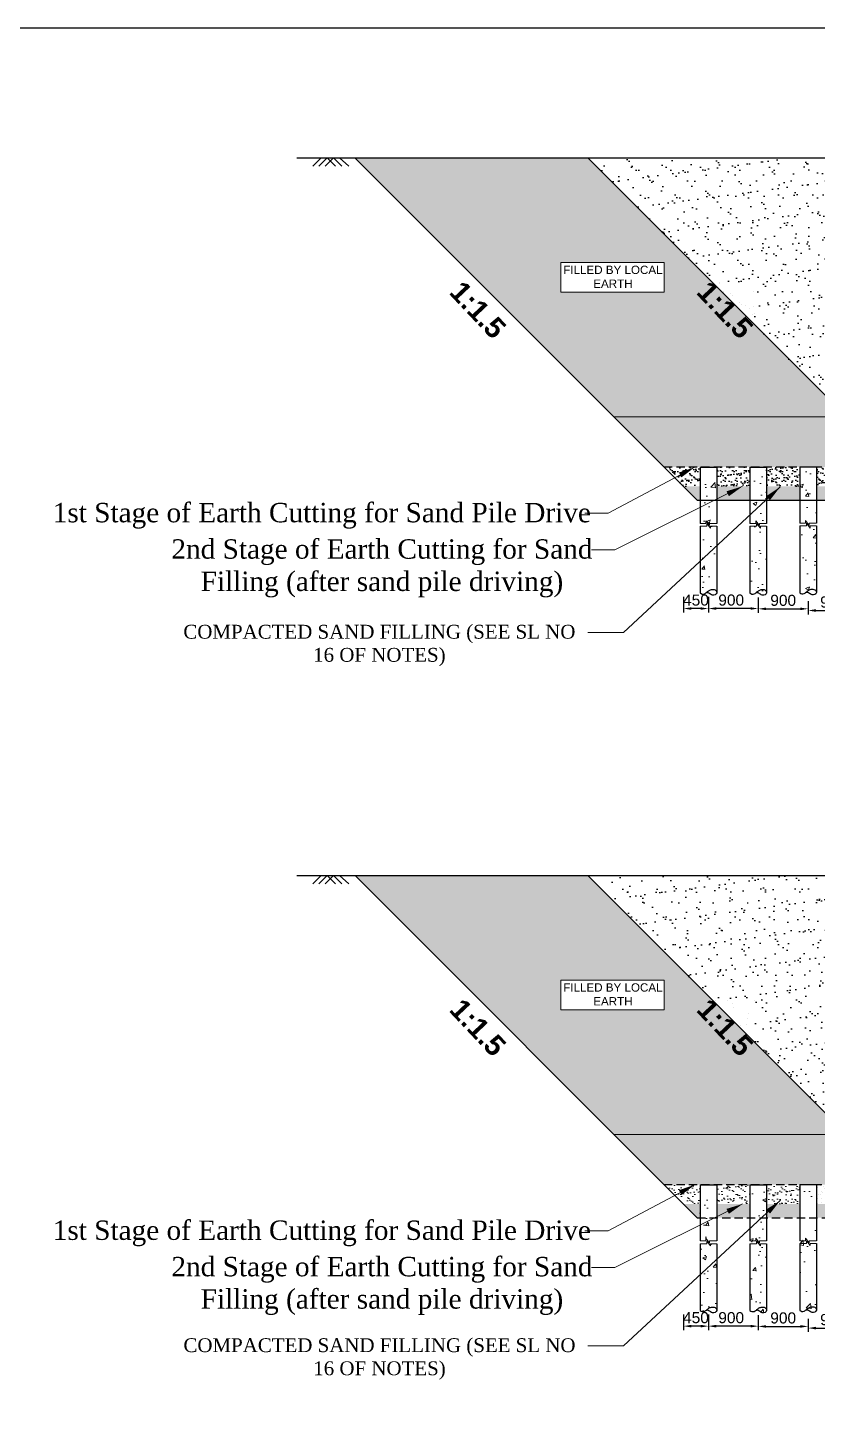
# Model space of a CAD drawing. Extents: x -426260 to 2055400, y -4304674 to -305611.
# Drawn here: x 1033848 to 1048104, y -1926167 to -1901055 of the extents above; entities that cross this region are included whole.
import ezdxf

# ---------------------------------------------------------------- set-up
doc = ezdxf.new("R2010")
doc.units = 0
doc.header["$LTSCALE"] = 300
doc.header["$MEASUREMENT"] = 0
doc.header["$PDMODE"] = 3
doc.linetypes.add('DASHED', pattern=[0.75, 0.5, -0.25])
doc.layers.get('DEFPOINTS').update_dxf_attribs({"linetype": 'CONTINUOUS'})
doc.layers.add('Dim', color=7, linetype='CONTINUOUS', lineweight=9)
doc.layers.add('HATCH', color=252, linetype='CONTINUOUS', lineweight=5)
for name, color, linetype in [('LINE', 7, 'CONTINUOUS'), ('P1', 7, 'CONTINUOUS'), ('TEXT', 10, 'CONTINUOUS')]:
    doc.layers.add(name, color=color, linetype=linetype)
doc.styles.add('Arial', font='arial.ttf')
doc.styles.add('BIG', font='ROMANT.SHX')
doc.styles.add('dimText', font='ARIALN.TTF')
doc.dimstyles.new('dim_230', dxfattribs={"dimtxt": 460, "dimasz": 460, "dimexe": 230, "dimexo": 100, "dimgap": 100, "dimtad": 1, "dimdec": 0, "dimzin": 0, "dimdsep": 46, "dimtxsty": 'dimText', "dimcen": 0.09, "dimclrd": 256, "dimclre": 256, "dimclrt": 7, "dimadec": 0, "dimazin": 0, "dimtfac": 1, "dimtdec": 0, "dimtofl": 0, "dimtmove": 0, "dimatfit": 3, "dimfxl": 1, "dimtolj": 1, "dimtzin": 0, "dimlwd": -1, "dimlwe": -1, "dimarcsym": 0})
doc.dimstyles.new('dim_70', dxfattribs={"dimtxt": 140, "dimasz": 140, "dimexe": 70, "dimexo": 40, "dimgap": 50, "dimtad": 1, "dimdec": 0, "dimzin": 0, "dimdsep": 46, "dimtxsty": 'Arial', "dimcen": 0.09, "dimclrd": 5, "dimclre": 5, "dimclrt": 7, "dimadec": 0, "dimazin": 0, "dimtfac": 1, "dimtdec": 0, "dimtmove": 0, "dimatfit": 3, "dimfxl": 1, "dimtolj": 1, "dimtzin": 0, "dimarcsym": 0})
pattern_1 = [(37.5, (-16845.33, -437238.2), (-12.59867, 385.364754), [0, -304, 0, -340, 0, -325]), (7.5, (-16845.33, -437238.2), (353.95534, 564.42921), [0, -164, 0, -274, 0, -105]), (327.5, (-17091.33, -437238.2), (622.82837, 1.13181), [0, -100, 0, -360, 0, -470]), (317.5, (-17091.33, -437238.2), (601.22532, 175.53511), [0, -50, 0, -236, 0, -270])]
pattern_2 = [(37.5, (-16845.33, -437238.19), (-5.039469, 154.1459015), [0, -121.6, 0, -136, 0, -130]), (7.5, (-16845.33, -437238.19), (141.582136, 225.771685), [0, -65.6, 0, -109.6, 0, -42]), (327.5, (-16943.73, -437238.19), (249.131349, 0.452724), [0, -40, 0, -144, 0, -188]), (317.5, (-16943.73, -437238.19), (240.490128, 70.214045), [0, -20, 0, -94.4, 0, -108])]
pattern_3 = [(37.5, (-56110.23, -431458.76), (-4.409535, 134.877664), [0, -106.4, 0, -119, 0, -113.75]), (7.5, (-56110.23, -431458.76), (123.88437, 197.550225), [0, -57.4, 0, -95.9, 0, -36.75]), (327.5, (-56196.33, -431458.76), (217.98993, 0.396134), [0, -35, 0, -126, 0, -164.5]), (317.5, (-56196.33, -431458.76), (210.428862, 61.43729), [0, -17.5, 0, -82.6, 0, -94.5])]

# ---------------------------------------------------------------- blocks, each defined once
blk = doc.blocks.new('*D99')
at = {"layer": 'DEFPOINTS', "color": 0, "ltscale": 50, "transparency": 16777216}
for p in [(1046140, -1911284), (1047040, -1911296), (1046140, -1911536)]:
    blk.add_point(p, dxfattribs=at)
at = {"layer": 'HATCH', "color": 5, "lineweight": -2, "ltscale": 50, "transparency": 16777216}
for p, q in [((1046140, -1911324), (1046140, -1911606)), ((1046900, -1911536), (1046280, -1911536)), ((1047040, -1911336), (1047040, -1911606))]:
    blk.add_line(p, q, dxfattribs=at)
at = {"layer": 'HATCH', "color": 5, "ltscale": 50, "transparency": 16777216}
for points in [[(1046280, -1911513), (1046280, -1911559), (1046140, -1911536)], [(1046900, -1911513), (1046900, -1911559), (1047040, -1911536)]]:
    blk.add_solid(points, dxfattribs=at)
at = {"layer": 'HATCH', "color": 7, "ltscale": 50, "transparency": 16777216, "insert": (1046551, -1911384), "char_height": 200, "attachment_point": 5, "style": 'Arial'}
blk.add_mtext('\\A1;900', dxfattribs=at)
blk = doc.blocks.new('RT')
at = {"layer": 'Dim', "ltscale": 50}
h = blk.add_hatch(dxfattribs=at)
h.set_pattern_fill('AR-CONC', color=8, scale=100, style=0)
h.set_pattern_definition([(50, (-3013919.5, 641592.65), (717.26018, -62.75213), [75, -825]), (355, (-3013919.5, 641592.65), (-138.75133, 752.19213), [60, -660]), (100.4514, (-3013859.75, 641587.4), (578.50938, 689.43954), [63.74019, -701.14211]), (46.1842, (-3013919.5, 641792.65), (1067.24105, -165.51901), [112.5, -1237.5]), (96.6356, (-3013830.6, 641778.9), (934.6627, 974.11787), [95.6103, -1051.713]), (351.1842, (-3013919.5, 641792.7), (934.66195, 974.1186), [90, -990]), (21, (-3013819.5, 641742.65), (596.90705, -402.61889), [75, -825]), (326, (-3013819.5, 641742.65), (243.31533, 725.15005), [60, -660]), (71.4514, (-3013769.8, 641709.1), (840.22263, 322.5305), [63.74019, -701.14211]), (37.5, (-3013919.52, 641592.65), (12.159855, 332.893854), [0, -652, 0, -670, 0, -662.5]), (7.5, (-3013919.52, 641592.65), (263.069537, 394.41171), [0, -382, 0, -637, 0, -252.5]), (327.5, (-3014142.52, 641592.65), (533.822436, -22.554872), [0, -250, 0, -780, 0, -1035]), (317.5, (-3014242.52, 641592.65), (583.18617, 100.10498), [0, -325, 0, -518, 0, -735])])
h.paths.add_polyline_path([(150, -2269), (138, -2291), (119, -2305), (97, -2311), (74, -2310), (52, -2302), (33, -2290), (15, -2276), (-6, -2267), (-29, -2266), (-52, -2273), (-64, -2281), (-86, -2289), (-109, -2290), (-130, -2283), (-150, -2271), (-150, 0), (150, 0)])
for points in [[(-150, -1014), (-44, -1014), (-44, -966), (22, -1055), (22, -1014), (150, -1014)], [(-150, -1063), (-29, -1063), (-29, -1015), (38, -1103), (38, -1063), (150, -1063)]]:
    blk.add_lwpolyline(points, dxfattribs=at)
at = {"layer": 'P1', "ltscale": 50}
for points in [[(-150, 0), (-150, -1014)], [(-150, 0), (150, 0)], [(150, 0), (150, -1014)], [(-150, -1063), (-150, -2271)], [(150, -1063), (150, -2253)]]:
    blk.add_lwpolyline(points, dxfattribs=at)
blk.add_spline([(-150, -2271), (-115, -2289), (-72, -2284), (-23, -2252), (15, -2223), (67, -2207), (106, -2210), (132, -2224), (144, -2239), (150, -2253), (150, -2266), (123, -2303), (73, -2309), (38, -2293), (10, -2273), (-18, -2265), (-51, -2273)], degree=3, dxfattribs=at)
blk = doc.blocks.new('PILE.5')
at = {"layer": 'HATCH', "color": 5}
blk.add_blockref('RT', (0, 0), dxfattribs=at)
blk = doc.blocks.new('*D102')
at = {"layer": 'DEFPOINTS', "color": 0, "ltscale": 50, "transparency": 16777216}
for p in [(1047940, -1911401), (1048840, -1911394), (1048840, -1911571)]:
    blk.add_point(p, dxfattribs=at)
at = {"layer": 'HATCH', "color": 5, "lineweight": -2, "ltscale": 50, "transparency": 16777216}
for p, q in [((1047940, -1911441), (1047940, -1911641)), ((1048840, -1911434), (1048840, -1911641)), ((1048080, -1911571), (1048700, -1911571))]:
    blk.add_line(p, q, dxfattribs=at)
at = {"layer": 'HATCH', "color": 5, "ltscale": 50, "transparency": 16777216}
for points in [[(1048080, -1911548), (1048080, -1911595), (1047940, -1911571)], [(1048700, -1911548), (1048700, -1911595), (1048840, -1911571)]]:
    blk.add_solid(points, dxfattribs=at)
at = {"layer": 'HATCH', "color": 7, "ltscale": 50, "transparency": 16777216, "insert": (1048390, -1911419), "char_height": 200, "attachment_point": 5, "style": 'Arial'}
blk.add_mtext('\\A1;900', dxfattribs=at)
blk = doc.blocks.new('*D103')
at = {"layer": 'DEFPOINTS', "color": 0, "ltscale": 50, "transparency": 16777216}
for p in [(1047040, -1911371), (1047940, -1911364), (1047940, -1911541)]:
    blk.add_point(p, dxfattribs=at)
at = {"layer": 'HATCH', "color": 5, "lineweight": -2, "ltscale": 50, "transparency": 16777216}
for p, q in [((1047040, -1911411), (1047040, -1911611)), ((1047180, -1911541), (1047800, -1911541)), ((1047940, -1911404), (1047940, -1911611))]:
    blk.add_line(p, q, dxfattribs=at)
at = {"layer": 'HATCH', "color": 5, "ltscale": 50, "transparency": 16777216}
for points in [[(1047180, -1911518), (1047180, -1911565), (1047040, -1911541)], [(1047800, -1911518), (1047800, -1911565), (1047940, -1911541)]]:
    blk.add_solid(points, dxfattribs=at)
at = {"layer": 'HATCH', "color": 7, "ltscale": 50, "transparency": 16777216, "insert": (1047490, -1911389), "char_height": 200, "attachment_point": 5, "style": 'Arial'}
blk.add_mtext('\\A1;900', dxfattribs=at)
blk = doc.blocks.new('*D110')
at = {"layer": 'DEFPOINTS', "color": 0, "ltscale": 50, "transparency": 16777216}
for p in [(1045690, -1911284), (1046140, -1911296), (1045690, -1911536)]:
    blk.add_point(p, dxfattribs=at)
at = {"layer": 'HATCH', "color": 5, "lineweight": -2, "ltscale": 50, "transparency": 16777216}
for p, q in [((1045690, -1911324), (1045690, -1911606)), ((1046000, -1911536), (1045830, -1911536)), ((1046140, -1911336), (1046140, -1911606))]:
    blk.add_line(p, q, dxfattribs=at)
at = {"layer": 'HATCH', "color": 5, "ltscale": 50, "transparency": 16777216}
for points in [[(1045830, -1911513), (1045830, -1911559), (1045690, -1911536)], [(1046000, -1911513), (1046000, -1911559), (1046140, -1911536)]]:
    blk.add_solid(points, dxfattribs=at)
at = {"layer": 'HATCH', "color": 7, "ltscale": 50, "transparency": 16777216, "insert": (1045915, -1911384), "char_height": 200, "attachment_point": 5, "style": 'Arial'}
blk.add_mtext('\\A1;450', dxfattribs=at)
blk = doc.blocks.new('*D128')
at = {"layer": 'DEFPOINTS', "color": 0, "ltscale": 50, "transparency": 16777216}
for p in [(1046140, -1924236), (1047040, -1924249), (1046140, -1924488)]:
    blk.add_point(p, dxfattribs=at)
at = {"layer": 'HATCH', "color": 5, "lineweight": -2, "ltscale": 50, "transparency": 16777216}
for p, q in [((1046140, -1924276), (1046140, -1924558)), ((1047040, -1924289), (1047040, -1924558)), ((1046900, -1924488), (1046280, -1924488))]:
    blk.add_line(p, q, dxfattribs=at)
at = {"layer": 'HATCH', "color": 5, "ltscale": 50, "transparency": 16777216}
for points in [[(1046280, -1924465), (1046280, -1924512), (1046140, -1924488)], [(1046900, -1924465), (1046900, -1924512), (1047040, -1924488)]]:
    blk.add_solid(points, dxfattribs=at)
at = {"layer": 'HATCH', "color": 7, "ltscale": 50, "transparency": 16777216, "insert": (1046551, -1924336), "char_height": 200, "attachment_point": 5, "style": 'Arial'}
blk.add_mtext('\\A1;900', dxfattribs=at)
blk = doc.blocks.new('*D131')
at = {"layer": 'DEFPOINTS', "color": 0, "ltscale": 50, "transparency": 16777216}
for p in [(1047940, -1924354), (1048840, -1924347), (1048840, -1924523)]:
    blk.add_point(p, dxfattribs=at)
at = {"layer": 'HATCH', "color": 5, "lineweight": -2, "ltscale": 50, "transparency": 16777216}
for p, q in [((1047940, -1924394), (1047940, -1924593)), ((1048080, -1924523), (1048700, -1924523)), ((1048840, -1924387), (1048840, -1924593))]:
    blk.add_line(p, q, dxfattribs=at)
at = {"layer": 'HATCH', "color": 5, "ltscale": 50, "transparency": 16777216}
for points in [[(1048080, -1924500), (1048080, -1924547), (1047940, -1924523)], [(1048700, -1924500), (1048700, -1924547), (1048840, -1924523)]]:
    blk.add_solid(points, dxfattribs=at)
at = {"layer": 'HATCH', "color": 7, "ltscale": 50, "transparency": 16777216, "insert": (1048390, -1924371), "char_height": 200, "attachment_point": 5, "style": 'Arial'}
blk.add_mtext('\\A1;900', dxfattribs=at)
blk = doc.blocks.new('*D132')
at = {"layer": 'DEFPOINTS', "color": 0, "ltscale": 50, "transparency": 16777216}
for p in [(1047040, -1924324), (1047940, -1924317), (1047940, -1924493)]:
    blk.add_point(p, dxfattribs=at)
at = {"layer": 'HATCH', "color": 5, "lineweight": -2, "ltscale": 50, "transparency": 16777216}
for p, q in [((1047040, -1924364), (1047040, -1924563)), ((1047940, -1924357), (1047940, -1924563)), ((1047180, -1924493), (1047800, -1924493))]:
    blk.add_line(p, q, dxfattribs=at)
at = {"layer": 'HATCH', "color": 5, "ltscale": 50, "transparency": 16777216}
for points in [[(1047180, -1924470), (1047180, -1924517), (1047040, -1924493)], [(1047800, -1924470), (1047800, -1924517), (1047940, -1924493)]]:
    blk.add_solid(points, dxfattribs=at)
at = {"layer": 'HATCH', "color": 7, "ltscale": 50, "transparency": 16777216, "insert": (1047490, -1924341), "char_height": 200, "attachment_point": 5, "style": 'Arial'}
blk.add_mtext('\\A1;900', dxfattribs=at)
blk = doc.blocks.new('*D140')
at = {"layer": 'DEFPOINTS', "color": 0, "ltscale": 50, "transparency": 16777216}
for p in [(1045690, -1924236), (1046140, -1924249), (1045690, -1924488)]:
    blk.add_point(p, dxfattribs=at)
at = {"layer": 'HATCH', "color": 5, "lineweight": -2, "ltscale": 50, "transparency": 16777216}
for p, q in [((1045690, -1924276), (1045690, -1924558)), ((1046140, -1924289), (1046140, -1924558)), ((1046000, -1924488), (1045830, -1924488))]:
    blk.add_line(p, q, dxfattribs=at)
at = {"layer": 'HATCH', "color": 5, "ltscale": 50, "transparency": 16777216}
for points in [[(1045830, -1924465), (1045830, -1924512), (1045690, -1924488)], [(1046000, -1924465), (1046000, -1924512), (1046140, -1924488)]]:
    blk.add_solid(points, dxfattribs=at)
at = {"layer": 'HATCH', "color": 7, "ltscale": 50, "transparency": 16777216, "insert": (1045915, -1924336), "char_height": 200, "attachment_point": 5, "style": 'Arial'}
blk.add_mtext('\\A1;450', dxfattribs=at)

msp = doc.modelspace()

# ---------------------------------------------------------------- hatches: boundary and pattern name
at = {"layer": 'LINE', "lineweight": 9, "ltscale": 50}
h = msp.add_hatch(dxfattribs=at)
h.set_pattern_fill('AR-SAND', color=0, scale=80, style=0)
h.set_pattern_definition(pattern_2)
h.paths.add_polyline_path([(1043961.6, -1903403.5), (1039759.1, -1903403.5), (1044434.1, -1908078.5), (1048636.6, -1908078.5)])
h.paths.add_polyline_path([(1045341.2, -1905826.1), (1043473.5, -1905826.1), (1043473.5, -1905291.8), (1045341.2, -1905291.8)], flags=16)
h.paths.add_polyline_path([(1043475.6, -1905831), (1045344.1, -1905831), (1045344.1, -1905271.9), (1043475.6, -1905271.9)], flags=24)
at = {"layer": 'LINE', "ltscale": 50}
h = msp.add_hatch(dxfattribs=at)
h.set_pattern_fill('AR-SAND', color=4, scale=200, style=0)
h.set_pattern_definition(pattern_1)
h.paths.add_polyline_path([(1049136.6, -1903403.5), (1043961.6, -1903403.5), (1048637.5, -1908079.5), (1048936.6, -1908079.5), (1048936.6, -1907503.5)])
at = {"layer": 'LINE', "lineweight": 9, "ltscale": 50}
h = msp.add_hatch(dxfattribs=at)
h.set_pattern_fill('AR-SAND', color=0, scale=80, style=0)
h.set_pattern_definition(pattern_2)
h.paths.add_polyline_path([(1048574.9, -1908377.3), (1048999.5, -1908377.3), (1048999.5, -1908068.2), (1048574.9, -1908068.2)], flags=9)
h.paths.add_polyline_path([(1054069.1, -1908375.8), (1054493.7, -1908375.8), (1054493.7, -1908066.7), (1054069.1, -1908066.7)], flags=9)
h.paths.add_polyline_path([(1052387.5, -1908902.3), (1054678.7, -1908902.3), (1054678.7, -1908413.5), (1052387.5, -1908413.5)], flags=24)
h.paths.add_polyline_path([(1048371.2, -1908811.3), (1052418.9, -1908811.3), (1052418.9, -1908490.5), (1048371.2, -1908490.5)], flags=24)
h.paths.add_polyline_path([(1056839.5, -1908980.3), (1057313.2, -1908506.6), (1057311.6, -1908078.5), (1044434.1, -1908078.5), (1045335.8, -1908980.3)])
at = {"layer": 'LINE'}
h = msp.add_hatch(dxfattribs=at)
h.set_pattern_fill('AR-SAND', color=256, scale=70, style=0)
h.set_pattern_definition(pattern_3)
h.paths.add_polyline_path([(1045989.6, -1908984.9), (1046289.6, -1908984.9), (1046289.6, -1909330.1), (1046889.6, -1909330.1), (1046889.6, -1908984.9), (1047189.6, -1908984.9), (1047189.6, -1909330.1), (1047789.6, -1909330.1), (1047789.6, -1908980.3), (1045335.8, -1908980.3), (1045685.6, -1909330.1), (1045989.6, -1909330.1)])
h = msp.add_hatch(dxfattribs=at)
h.set_pattern_fill('AR-SAND', color=256, scale=70, style=0)
h.set_pattern_definition([(37.5, (-18848.5, -432611.6), (-4.409535, 134.877664), [0, -106.4, 0, -119, 0, -113.75]), (7.5, (-18848.5, -432611.6), (123.88437, 197.550225), [0, -57.4, 0, -95.9, 0, -36.75]), (327.5, (-18934.6, -432611.6), (217.98993, 0.396134), [0, -35, 0, -126, 0, -164.5]), (317.5, (-18934.6, -432611.6), (210.428862, 61.43729), [0, -17.5, 0, -82.6, 0, -94.5])])
h.paths.add_polyline_path([(1056489.6, -1909330.1), (1056189.6, -1909330.1), (1056189.6, -1909580.3), (1056239.5, -1909580.3)])
h.paths.add_polyline_path([(1055889.6, -1909330.1), (1055289.6, -1909330.1), (1055289.6, -1909580.3), (1055889.6, -1909580.3)])
h.paths.add_polyline_path([(1054989.6, -1909330.1), (1054389.6, -1909330.1), (1054389.6, -1909580.3), (1054989.6, -1909580.3)])
h.paths.add_polyline_path([(1054089.6, -1909330.1), (1053489.6, -1909330.1), (1053489.6, -1909580.3), (1054089.6, -1909580.3)])
h.paths.add_polyline_path([(1053189.6, -1909330.1), (1052289.6, -1909330.1), (1052289.6, -1909580.3), (1053189.6, -1909580.3)])
h.paths.add_polyline_path([(1051989.6, -1909330.1), (1051221, -1909330.1), (1051221, -1909580.3), (1051989.6, -1909580.3)])
h.paths.add_polyline_path([(1050921, -1909330.1), (1050171, -1909330.1), (1050171, -1909580.3), (1050921, -1909580.3)])
h.paths.add_polyline_path([(1049871, -1909330.1), (1048989.6, -1909330.1), (1048989.6, -1909580.3), (1049871, -1909580.3)])
h.paths.add_polyline_path([(1048689.6, -1909330.1), (1048089.6, -1909330.1), (1048089.6, -1909580.3), (1048689.6, -1909580.3)])
h.paths.add_polyline_path([(1047789.6, -1909330.1), (1047189.6, -1909330.1), (1047189.6, -1909580.3), (1047789.6, -1909580.3)])
h.paths.add_polyline_path([(1046889.6, -1909330.1), (1046289.6, -1909330.1), (1046289.6, -1909580.3), (1046889.6, -1909580.3)])
h.paths.add_polyline_path([(1045989.6, -1909330.1), (1045685.6, -1909330.1), (1045935.8, -1909580.3), (1045989.6, -1909580.3)])
h.paths.add_polyline_path([(1056489.6, -1909330.1), (1056789.6, -1909030.1), (1056789.6, -1908980.3), (1056189.6, -1908980.3), (1056189.6, -1909330.1)])
h = msp.add_hatch(dxfattribs=at)
h.set_pattern_fill('AR-SAND', color=256, scale=70, style=0)
h.set_pattern_definition(pattern_3)
h.paths.add_polyline_path([(1048689.6, -1909330.1), (1048689.6, -1908980.3), (1048089.6, -1908980.3), (1048089.6, -1909330.1)])
h.paths.add_polyline_path([(1049871, -1909330.1), (1049871, -1908980.3), (1048989.6, -1908980.3), (1048989.6, -1909330.1)])
at = {"layer": 'LINE', "lineweight": 9, "ltscale": 50}
h = msp.add_hatch(dxfattribs=at)
h.set_pattern_fill('AR-SAND', color=0, scale=80, style=0)
h.set_pattern_definition(pattern_2)
h.paths.add_polyline_path([(1043961.6, -1916355.7), (1039759.1, -1916355.7), (1044434.1, -1921030.7), (1048636.6, -1921030.7)])
h.paths.add_polyline_path([(1045341.2, -1918778.2), (1043473.5, -1918778.2), (1043473.5, -1918244), (1045341.2, -1918244)], flags=16)
h.paths.add_polyline_path([(1043475.6, -1918783.2), (1045344.1, -1918783.2), (1045344.1, -1918224.1), (1043475.6, -1918224.1)], flags=24)
at = {"layer": 'LINE', "ltscale": 50}
h = msp.add_hatch(dxfattribs=at)
h.set_pattern_fill('AR-SAND', color=4, scale=200, style=0)
h.set_pattern_definition(pattern_1)
h.paths.add_polyline_path([(1049136.6, -1916355.7), (1043961.6, -1916355.7), (1048637.5, -1921031.6), (1048936.6, -1921031.7), (1048936.6, -1920455.7)])
at = {"layer": 'LINE', "lineweight": 9, "ltscale": 50}
h = msp.add_hatch(dxfattribs=at)
h.set_pattern_fill('AR-SAND', color=0, scale=80, style=0)
h.set_pattern_definition(pattern_2)
h.paths.add_polyline_path([(1056847.2, -1921932.4), (1057313.2, -1921466.4), (1057311.6, -1921030.7), (1044434.1, -1921030.7), (1045335.8, -1921932.4)])
h.paths.add_polyline_path([(1048583.7, -1921059.8), (1048989.5, -1921059.8), (1048989.5, -1921288.1), (1048583.7, -1921288.1)], flags=24)
h.paths.add_polyline_path([(1054077.9, -1921058.3), (1054483.7, -1921058.3), (1054483.7, -1921286.5), (1054077.9, -1921286.5)], flags=24)
h.paths.add_polyline_path([(1052387.5, -1921854.5), (1054678.7, -1921854.5), (1054678.7, -1921365.7), (1052387.5, -1921365.7)], flags=24)
h.paths.add_polyline_path([(1048371.2, -1921763.4), (1052418.9, -1921763.4), (1052418.9, -1921442.7), (1048371.2, -1921442.7)], flags=24)
h = msp.add_hatch(dxfattribs=at)
h.set_pattern_fill('AR-SAND', color=0, scale=80, style=0)
h.set_pattern_definition(pattern_2)
h.paths.add_polyline_path([(1045989.6, -1921937), (1046289.6, -1921937), (1046289.6, -1922282.3), (1046889.6, -1922282.3), (1046889.6, -1921937), (1047189.6, -1921937), (1047189.6, -1922282.3), (1047789.6, -1922282.3), (1047789.6, -1921932.4), (1045335.8, -1921932.4), (1045685.6, -1922282.3), (1045989.6, -1922282.3)])
h = msp.add_hatch(dxfattribs=at)
h.set_pattern_fill('AR-SAND', color=0, scale=80, style=0)
h.set_pattern_definition([(37.5, (-18848.5, -432611.6), (-5.039469, 154.1459015), [0, -121.6, 0, -136, 0, -130]), (7.5, (-18848.5, -432611.6), (141.582136, 225.771685), [0, -65.6, 0, -109.6, 0, -42]), (327.5, (-18946.9, -432611.6), (249.131349, 0.452724), [0, -40, 0, -144, 0, -188]), (317.5, (-18946.9, -432611.6), (240.490128, 70.214045), [0, -20, 0, -94.4, 0, -108])])
h.paths.add_polyline_path([(1056489.6, -1922290), (1056189.6, -1922290), (1056189.6, -1922532.4), (1056247.2, -1922532.4)])
h.paths.add_polyline_path([(1055889.6, -1922282.3), (1055289.6, -1922282.3), (1055289.6, -1922532.4), (1055889.6, -1922532.4)])
h.paths.add_polyline_path([(1054989.6, -1922282.3), (1054389.6, -1922282.3), (1054389.6, -1922532.4), (1054989.6, -1922532.4)])
h.paths.add_polyline_path([(1054089.6, -1922282.3), (1053489.6, -1922282.3), (1053489.6, -1922532.4), (1054089.6, -1922532.4)])
h.paths.add_polyline_path([(1053189.6, -1922282.3), (1052289.6, -1922282.3), (1052289.6, -1922532.4), (1053189.6, -1922532.4)])
h.paths.add_polyline_path([(1051989.6, -1922282.3), (1051221, -1922282.3), (1051221, -1922532.4), (1051989.6, -1922532.4)])
h.paths.add_polyline_path([(1050921, -1922282.3), (1050171, -1922282.3), (1050171, -1922532.4), (1050921, -1922532.4)])
h.paths.add_polyline_path([(1049871, -1922282.3), (1048989.6, -1922282.3), (1048989.6, -1922532.4), (1049871, -1922532.4)])
h.paths.add_polyline_path([(1048689.6, -1922282.3), (1048089.6, -1922282.3), (1048089.6, -1922532.4), (1048689.6, -1922532.4)])
h.paths.add_polyline_path([(1047789.6, -1922282.3), (1047189.6, -1922282.3), (1047189.6, -1922532.4), (1047789.6, -1922532.4)])
h.paths.add_polyline_path([(1046889.6, -1922282.3), (1046289.6, -1922282.3), (1046289.6, -1922532.4), (1046889.6, -1922532.4)])
h.paths.add_polyline_path([(1045989.6, -1922282.3), (1045685.6, -1922282.3), (1045935.8, -1922532.4), (1045989.6, -1922532.4)])
h.paths.add_polyline_path([(1056789.6, -1922282.3), (1056789.6, -1921932.4), (1056189.6, -1921932.4), (1056189.6, -1922282.3)])
h = msp.add_hatch(dxfattribs=at)
h.set_pattern_fill('AR-SAND', color=0, scale=80, style=0)
h.set_pattern_definition(pattern_2)
h.paths.add_polyline_path([(1048689.6, -1922282.3), (1048689.6, -1921932.4), (1048089.6, -1921932.4), (1048089.6, -1922282.3)])
h.paths.add_polyline_path([(1049871, -1922282.3), (1049871, -1921932.4), (1048989.6, -1921932.4), (1048989.6, -1922282.3)])

# ---------------------------------------------------------------- linework, layer by layer
at = {"layer": 'HATCH', "color": 8, "lineweight": 15}
for points in [[(1039146, -1903403.5), (1038996.2, -1903553.3)], [(1039256.3, -1903403.5), (1039106.5, -1903553.3)], [(1039366.6, -1903403.5), (1039216.8, -1903553.3)], [(1039256.3, -1903403.5), (1039406.1, -1903553.3)], [(1039366.6, -1903403.5), (1039516.4, -1903553.3)], [(1039476.9, -1903403.5), (1039648.6, -1903553.3)], [(1039146, -1916355.7), (1038996.2, -1916505.5)], [(1039256.3, -1916355.7), (1039106.5, -1916505.5)], [(1039366.6, -1916355.7), (1039216.8, -1916505.5)], [(1039256.3, -1916355.7), (1039406.1, -1916505.5)], [(1039366.6, -1916355.7), (1039516.4, -1916505.5)], [(1039476.9, -1916355.7), (1039648.6, -1916505.5)]]:
    msp.add_lwpolyline(points, dxfattribs=at)
at = {"layer": 'HATCH', "color": 5, "ltscale": 50}
for points in [[(1043473.5, -1905291.8), (1045341.2, -1905291.8), (1045341.2, -1905826.1), (1043473.5, -1905826.1)], [(1043473.5, -1918244), (1045341.2, -1918244), (1045341.2, -1918778.2), (1043473.5, -1918778.2)]]:
    msp.add_lwpolyline(points, close=True, dxfattribs=at)
for points in [[(1044434.1, -1908078.5), (1057741.2, -1908078.5)], [(1044434.1, -1921030.7), (1057748.9, -1921030.7)]]:
    msp.add_lwpolyline(points, dxfattribs=at)
at = {"layer": 'LINE'}
for p, q in [((1038707.8, -1903403.5), (1049436.6, -1903403.5)), ((1045935.8, -1909580.3), (1056239.5, -1909580.3)), ((1038707.8, -1916355.7), (1049436.6, -1916355.7))]:
    msp.add_line(p, q, dxfattribs=at)
at = {"layer": 'LINE', "linetype": 'DASHED'}
for p, q in [((1045335.8, -1908980.3), (1056839.5, -1908980.3)), ((1045335.8, -1921932.4), (1056847.2, -1921932.4)), ((1045935.8, -1922532.4), (1056247.2, -1922532.4))]:
    msp.add_line(p, q, dxfattribs=at)
at = {"layer": 'LINE'}
msp.add_lwpolyline([(1066456.6, -1941928.1), (1008655.8, -1941928.1), (1008655.8, -1901054.6), (1066456.6, -1901054.6)], close=True, dxfattribs=at)
for points in [[(1039760.6, -1903405.1), (1045935.8, -1909580.3)], [(1043961.6, -1903403.5), (1048636.6, -1908078.5)], [(1039760.6, -1916357.3), (1045935.8, -1922532.4)], [(1043961.6, -1916355.7), (1048636.6, -1921030.7)]]:
    msp.add_lwpolyline(points, dxfattribs=at)

# ---------------------------------------------------------------- block references
at = {"layer": 'HATCH', "color": 5}
for p in [(1046139.6, -1908984.9), (1047039.6, -1908984.9), (1047939.6, -1908980.3), (1046139.6, -1921937), (1047039.6, -1921937), (1047939.6, -1921932.4)]:
    msp.add_blockref('PILE.5', p, dxfattribs=at)

# ---------------------------------------------------------------- texts
at = {"layer": 'LINE', "attachment_point": 8, "style": 'BIG'}
for s, insert, char_height, width in [('{\\fTimes New Roman|b0|i0|c0|p18;1st Stage of Earth Cutting for Sand Pile Drive}', (1039157.8, -1910094.6), 350, 31814.626), ('{\\fTimes New Roman|b0|i0|c0|p18;2nd Stage of Earth Cutting for Sand Filling (after sand pile driving)}', (1040243.7, -1911335.1), 350, 8510.082), ('{\\fTimes New Roman|b0|i0|c0|p18;COMPACTED SAND FILLING (SEE SL NO 16 OF NOTES)}', (1040197.5, -1912577.7), 250, 7479.81), ('{\\fTimes New Roman|b0|i0|c0|p18;1st Stage of Earth Cutting for Sand Pile Drive}', (1039157.8, -1923046.7), 350, 31814.626), ('{\\fTimes New Roman|b0|i0|c0|p18;2nd Stage of Earth Cutting for Sand Filling (after sand pile driving)}', (1040243.7, -1924287.3), 350, 8510.082), ('{\\fTimes New Roman|b0|i0|c0|p18;COMPACTED SAND FILLING (SEE SL NO 16 OF NOTES)}', (1040199.3, -1925454.9), 250, 7479.81)]:
    msp.add_mtext(s, dxfattribs=dict(at, insert=insert, char_height=char_height, width=width))
at = {"layer": 'TEXT', "color": 0, "char_height": 150, "width": 1814.649, "attachment_point": 4, "style": 'Arial'}
for insert in [(1043507.4, -1905547.8), (1043507.4, -1918500)]:
    msp.add_mtext('\\pxqc;FILLED BY LOCAL EARTH', dxfattribs=dict(at, insert=insert))
at = {"layer": 'TEXT', "ltscale": 500, "char_height": 368.794, "width": 1223.642, "attachment_point": 5, "rotation": 313.3245, "style": 'Arial'}
for insert in [(1041976.7, -1906145.6), (1046440.3, -1906145.6), (1041976.7, -1919097.8), (1046440.3, -1919097.8)]:
    msp.add_mtext('{\\fArial|b1|i0|c0|p34;\\C6;1:1.5}', dxfattribs=dict(at, insert=insert))

# ---------------------------------------------------------------- dimensions: what is measured, and where the dimension line sits
at = {"layer": 'HATCH', "color": 5, "ltscale": 50}
for base, p1, p2, picture, middle in [((1045689.6, -1911536.1), (1046139.6, -1911296.5), (1045689.6, -1911283.8), '*D110', (1045914.6, -1911536.1)), ((1046139.6, -1911536.1), (1047039.6, -1911296.5), (1046139.6, -1911283.8), '*D99', (1046550.7, -1911536.1)), ((1045689.6, -1924488.3), (1046139.6, -1924248.6), (1045689.6, -1924236), '*D140', (1045914.6, -1924488.3)), ((1046139.6, -1924488.3), (1047039.6, -1924248.6), (1046139.6, -1924236), '*D128', (1046550.7, -1924488.3))]:
    dim = msp.add_linear_dim(base=base, p1=p1, p2=p2, angle=180, dimstyle='dim_70', override={"dimtxt": 200}, dxfattribs=at)
    dim.commit()
    dim.dimension.update_dxf_attribs({"geometry": picture, "text_midpoint": middle, "dimtype": 160})
for base, p1, p2, picture, middle in [((1047939.6, -1911541.3), (1047039.6, -1911371.5), (1047939.6, -1911364.5), '*D103', (1047489.6, -1911389.2)), ((1048839.6, -1911571.2), (1047939.6, -1911401.4), (1048839.6, -1911394.4), '*D102', (1048389.6, -1911419.1)), ((1047939.6, -1924493.5), (1047039.6, -1924323.6), (1047939.6, -1924316.6), '*D132', (1047489.6, -1924341.3)), ((1048839.6, -1924523.4), (1047939.6, -1924353.5), (1048839.6, -1924346.5), '*D131', (1048389.6, -1924371.2))]:
    dim = msp.add_linear_dim(base=base, p1=p1, p2=p2, dimstyle='dim_70', override={"dimtxt": 200}, dxfattribs=at)
    dim.commit()
    dim.dimension.update_dxf_attribs({"geometry": picture, "text_midpoint": middle})

# ---------------------------------------------------------------- leaders
at = {"layer": 'Dim', "ltscale": 500}
for points in [[(1045893.9, -1908984.8), (1044329, -1909814.8), (1043910.5, -1909814.6)], [(1047436.8, -1909339.6), (1044604.7, -1911967.3), (1043961, -1911967.3)], [(1046757, -1909330.1), (1044447.7, -1910478.9), (1044029.3, -1910478.7)], [(1045893.9, -1921937), (1044329, -1922767), (1043910.5, -1922766.8)], [(1047438.6, -1922216.8), (1044606.4, -1924844.6), (1043962.8, -1924844.6)], [(1046757, -1922282.3), (1044447.7, -1923431.1), (1044029.3, -1923430.9)]]:
    msp.add_leader(points, dimstyle='dim_230', override={"dimasz": 300}, dxfattribs=at)

doc.saveas('drawing.dxf')
